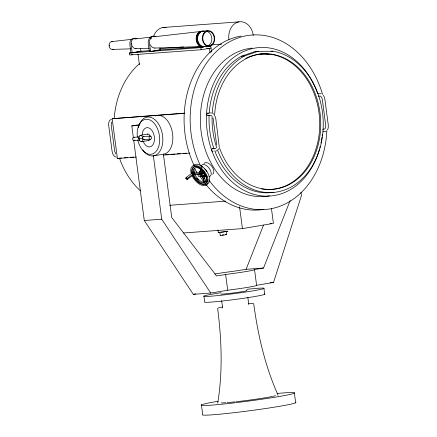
<?xml version="1.0" encoding="UTF-8"?>
<svg xmlns="http://www.w3.org/2000/svg" width="437" height="437" viewBox="0 0 437 437"><rect width="100%" height="100%" fill="white"/><g stroke="black" fill="none" stroke-linecap="round" stroke-linejoin="round"><path stroke-width="0.66" d="M203.986 175.275L203.598 176.439L203.953 176.122A3.272 1.808 53.2 0 0 202.834 172.205M219.232 146.805L215.791 118.585L215.233 116.444M201.004 169.556L201.096 167.983L202.653 166.819M202.429 176.444L201.637 175.286A1.169 0.645 53.2 0 0 201.151 173.576L201.353 172.675A2.567 1.42 53.2 0 0 199.174 173.86A2.567 1.42 53.2 0 0 202.429 176.444A2.567 1.42 53.2 0 0 201.353 172.675M278.008 395.299L278.069 395.119C265.101 366.211 257.956 335.13 253.728 303.835L252.362 303.338L248.374 303.562M290.168 200.496L263.538 268.023L254.525 269.542L256.601 285.295L273.529 282.439L301.421 195.65L300.978 192.275M214.807 274.037A23.598 1.071 -7.5 0 1 233.975 271.213L246.091 269.318L263.511 225.142M111.457 119.203C109.031 120.126 108.371 123.158 108.698 125.479L112.123 151.519C112.44 153.939 113.849 156.697 116.455 157.189M327.493 129.849L328.198 128.107L328.302 125.239L324.877 99.199L324.32 97.058L323.293 95.261M217.948 149.886L218.598 148.891M150.743 39.046L151.519 38.019M111.899 121.907L111.304 123.207L111.238 125.217L114.647 151.142L115.739 153.89M216.233 147.908L215.419 148.558L212.349 148.755M193.23 174.489L191.881 175.969L187.205 179.47L186.233 177.449L190.909 173.948L192.722 173.172A0.776 0.426 53.2 0 1 193.291 173.615L193.454 173.964A0.776 0.426 53.2 0 1 193.345 174.461L193.099 174.478A0.776 0.426 53.2 0 1 192.952 174.418M193.389 173.789L187.44 178.411L185.998 178.509M192.57 174.778A10.28 5.686 53.2 0 0 205.619 183.698A10.28 5.686 53.2 0 0 200.567 168.633A10.28 5.686 53.2 0 0 192.182 173.626L191.99 172.571L192.897 172.91L193.804 172.233A1.235 0.683 53.2 0 1 194.285 172.724M194.356 174.166L193.449 174.849L192.608 174.74M201.2 173.336L200.162 174.112L199.174 173.86M216.927 150.71L215.741 151.071M326.013 131.324L322.992 131.821M209.268 112.533A71.078 55.494 85.8 0 1 241.475 56.215L255.345 51.424L272.885 51.205A71.078 55.494 85.8 0 1 313.269 164.296A71.078 55.494 85.8 0 1 217.555 150.006M241.475 56.215L244.507 55.991L258.382 51.2M223.777 231.949L218.265 232.424L219.183 232.211M226.251 231.419L224.35 231.801M226.262 231.452L226.672 234.669L220.27 235.445L220.882 235.303M192.591 173.156L192.482 173.189A0.776 0.426 53.2 0 0 192.367 173.68M222.417 306.993L218.347 307.905L217.653 308.533C221.663 339.844 222.81 371.707 217.763 402.969L217.866 403.132M211.016 48.075L201.118 49.736L129.56 54.996L129.303 53.046L131.28 52.713M132.843 52.609L134.727 52.293M135.978 52.079L139.736 51.446M133.52 38.27A5.686 4.441 85.8 0 0 129.876 44.645L130.963 52.926L140.965 51.353L140.545 48.168M151.273 51.304L152.562 51.091M153.851 50.872L158.997 50.004L201.981 46.77M131.537 54.663L132.859 54.439M202.992 46.934L203.058 47.42L201.883 47.507L201.818 47.021L206.149 46.404L206.215 46.89L210.76 46.125L211.541 52.063M129.303 53.046L203.058 47.42M136.371 157.085L117.411 158.489L112.178 118.706L184.622 113.134M133.416 138.081L131.816 125.916L139.824 124.567M140.414 135.312L147.864 134.055M141.26 141.741A3.245 2.021 80.4 0 0 142.38 136.792A3.245 2.021 80.4 0 0 138.879 137.049A3.245 2.021 80.4 0 0 141.26 141.741L148.711 140.485M117.411 158.489L121.486 157.997M152.983 155.954L162.99 154.261A19.665 12.258 80.4 0 0 172.233 131.717A19.665 12.258 80.4 0 0 155.206 115.969M183.502 232.987L242.426 228.611L273.404 223.389L271.399 208.176M254.525 269.542L254.591 269.7A23.598 1.071 -7.5 0 1 228.709 274.048L216.594 275.944L171.73 217.528L163.367 154.015M133.684 140.108L144.27 220.51L193.301 294.325L195.907 293.882M193.301 294.325L210.754 293.025L230.785 289.797A23.598 1.071 -7.5 0 0 256.661 285.448L256.601 285.295M222.187 235.095L223.837 234.877M111.593 41.624L131.859 39.319M134.558 39.013L150.77 37.167M153.469 36.861L207.504 30.716M221.149 232.189L227.863 231.26L226.847 231.239M225.383 234.707L226.672 234.669M162.848 27.509L239.028 21.85A15.792 12.329 85.8 0 1 253.263 35.435M159.8 48.726L183.606 46.956M211.492 44.885L221.696 44.126M139.201 51.38L150 50.588M206.035 46.475L208.733 46.273M206.794 48.529L209.492 48.332L210.104 52.986M271.06 51.342L272.885 51.205M317.355 93.698L321.288 93.731M318.283 96.2L320.217 96.058L320.829 96.391L321.758 97.609L322.353 99.576L325.811 126.042L325.046 128.888L322.637 129.276M112.178 118.706L184.611 113.325M207.657 113.128L211.459 112.915M207.996 115.674L211.131 115.444L211.743 115.778M131.816 125.916L139.195 125.37M133.689 137.316L139.485 136.885M143.631 136.579L150.066 136.098M138.819 138.676L142.861 138.376M134.115 140.528L139.906 140.102M144.052 139.791L150.492 139.316M124.19 157.795L127.577 157.544M130.286 157.342L133.667 157.091M165.486 154.725L168.873 154.474M170.9 154.327L174.964 154.026M176.996 153.873L180.377 153.622M183.087 153.42L186.473 153.168M163.449 155.069L189.849 153.108M169.594 205.308L225.798 201.135M144.27 220.51L161.717 219.216L210.754 293.025M270.017 223.64L271.372 223.536M246.091 269.318L263.538 268.023M270.175 282.69L273.529 282.439M201.501 166.606L202.828 166.513M206.078 176.127L198.78 176.641L197.633 174.259M112.62 49.414L130.925 48.824M135.667 48.671L149.225 48.239M154.649 48.065L202.096 46.541M204.811 46.453L209.552 46.3M155.037 47.983C152.846 48.299 151 46.53 150.328 44.585M136.12 48.6C134.225 48.878 132.63 47.349 132.05 45.661M255.345 51.424L256.666 51.424M201.899 173.21L202.883 173.243L202.664 170.785M193.657 172.036L199.551 172.309M194.066 173.615L199.452 173.86M194.345 174.412L199.676 174.658M202.91 171.506L202.539 171.408A3.272 1.808 53.2 0 1 204.461 174.461A3.272 1.808 53.2 0 1 203.434 176.34M220.772 293.975L221.084 294.09A13.208 0.601 -7.5 0 0 236.75 292.49A13.208 0.601 -7.5 0 0 246.632 290.468M200.13 173.893L201.675 174.751L200.971 173.26M213.18 113.642L213.791 114.177M204.724 182.579L205.991 185.124L207.548 183.955A11.679 6.462 53.2 0 0 205.794 169.988A11.679 6.462 53.2 0 0 193.165 165.825M194.771 168.311L196.776 172.478M203.631 175.75L206.024 181.923M203.352 175.991L204.527 179.017M202.276 176.024L204.871 182.699M202.145 176.204L204.663 182.699M213.043 117.924L216.676 144.882M294.407 393.142L295.674 402.788M263.937 288.48L264.707 294.325M239.552 206.788L242.426 228.611M247.828 297.275L248.795 304.638M200.862 47.791L201.118 49.736M225.612 274.42L227.688 290.168M221.652 300.667L222.624 308.03M203.921 296.073L204.691 301.912A30.437 1.382 -7.5 0 0 235.456 299.411A30.437 1.382 -7.5 0 0 264.511 293.986M159.969 47.999L160.226 49.911L150.568 51.539C150.47 47.016 147.695 41.384 151.18 37.44A6.211 4.851 85.8 0 1 156.009 36.626M201.419 404.875L202.686 414.516A47.196 2.141 -7.5 0 0 250.03 410.698A47.196 2.141 -7.5 0 0 295.45 402.253M149.345 51.632C149.246 47.103 146.471 41.477 149.957 37.533A6.211 4.851 85.8 0 1 153.534 36.287M153.354 155.703L161.717 219.216M138.016 54.254L139.419 64.894M132.192 52.833L131.1 44.552A5.686 4.441 85.8 0 1 137.038 38.565M219.866 232.227L220.27 235.445M217.943 229.846L218.265 232.424M201.075 169.403L201.408 173.199M200.621 169.212L200.905 172.424M131.723 43.187L131.761 44.443M246.747 289.332A30.437 1.382 -7.5 0 1 257.617 290.026A30.437 1.382 -7.5 0 1 210.334 296.242A30.437 1.382 -7.5 0 1 220.969 292.719M142.101 135.208A9.734 6.069 80.4 0 1 150.475 128.893A9.734 6.069 80.4 0 1 153.163 144.368A9.734 6.069 80.4 0 1 143.167 141.375M150.017 139.436A3.245 2.021 80.4 0 1 148.176 140.414M147.356 134.203A3.245 2.021 80.4 0 1 150.131 136.295M134.94 139.911A1.622 1.267 85.8 0 1 133.263 140.288A1.622 1.267 85.8 0 1 132.755 138.174A1.622 1.267 85.8 0 1 134.345 137.426M144.368 139.682A1.622 1.267 85.8 0 1 142.593 138.398A1.622 1.267 85.8 0 1 143.964 136.579M139.359 139.43A1.622 1.267 85.8 0 1 139.152 137.824M138.409 127.653A19.665 12.258 80.4 0 1 155.463 120.197A19.665 12.258 80.4 0 1 161.106 148.957A19.665 12.258 80.4 0 1 142.79 149.978M137.355 137.284A17.698 11.029 80.4 0 1 151.612 120.973A17.698 11.029 80.4 0 1 156.588 150.765A17.698 11.029 80.4 0 1 137.792 139.895M269.553 195.76A74.437 58.116 85.8 0 1 200.998 130.696A74.437 58.116 85.8 0 1 252.111 48.119M326.871 130.39A87.493 68.303 85.8 0 1 282.362 205.275A87.493 68.303 85.8 0 1 209.279 180.552M200.736 166.246A87.493 68.303 85.8 0 1 228.038 42.662A87.493 68.303 85.8 0 1 322.588 94.501M263.893 209.378A87.493 68.303 85.8 0 1 206.122 184.764M204.44 182.639A87.493 68.303 85.8 0 1 200.13 176.482M194.088 165.486A87.493 68.303 85.8 0 1 241.077 36.069M140.474 190.92A77.6 60.585 85.8 0 1 119.454 158.145M114.215 118.361A77.6 60.585 85.8 0 1 139.469 63.715M258.365 54.226A67.888 53.003 85.8 0 1 268.963 54.483M319.551 149.022A74.437 58.116 85.8 0 1 231.484 181.355A74.437 58.116 85.8 0 1 227.24 63.097A74.437 58.116 85.8 0 1 317.557 93.387M322.337 134.279A74.437 58.116 85.8 0 1 322.184 135.65M322.009 137.016A74.437 58.116 85.8 0 1 321.485 140.414M321.244 141.763A74.437 58.116 85.8 0 1 320.977 143.107M320.234 146.422A74.437 58.116 85.8 0 1 319.9 147.728M113.391 49.146A3.933 3.07 85.8 0 1 109.075 46.027A3.933 3.07 85.8 0 1 112.396 41.624M109.458 45.983A3.441 2.688 85.8 0 1 109.425 45.087M206.619 31.388A7.374 5.757 85.8 0 1 211.825 38.374A7.374 5.757 85.8 0 1 207.531 45.885M202.79 46.819A7.866 6.14 85.8 0 1 196.147 38.625A7.866 6.14 85.8 0 1 202.877 31.18M202.784 46.683A7.724 6.031 85.8 0 1 201.73 46.622M200.19 46.098A7.724 6.031 85.8 0 1 197.994 44.181M197.644 43.667A7.724 6.031 85.8 0 1 198.447 32.846M198.868 32.464A7.724 6.031 85.8 0 1 199.785 31.841M200.272 31.611A7.724 6.031 85.8 0 1 202.866 31.322M206.084 46.142A7.866 6.14 85.8 0 1 197.458 39.904A7.866 6.14 85.8 0 1 204.101 31.093M205.548 46.24A7.724 6.031 85.8 0 1 197.529 39.549A7.724 6.031 85.8 0 1 204.09 31.229M228.912 39.543A15.792 12.329 85.8 0 1 239.028 21.85M153.529 36.479A15.792 12.329 85.8 0 1 166.071 27.509M201.32 165.525A6.976 3.895 53 0 1 209.427 168.578A6.976 3.895 53 0 1 209.001 176.57M206.035 176.018A4.649 2.6 53 0 1 204.325 175.587M200.802 171.162A4.649 2.6 53 0 1 200.681 169.299M204.778 168.993A4.649 2.6 53 0 1 206.996 171.774M203.926 163.564A6.976 3.895 53 0 1 211.486 165.891A6.976 3.895 53 0 1 212.617 174.297M192.897 172.91A1.235 0.683 53.2 0 1 193.602 173.806L193.717 174.205A1.235 0.683 53.2 0 1 193.438 174.805M194.47 174.101A1.235 0.683 53.2 0 0 194.623 173.527L193.678 174.008L191.193 173.369A11.679 6.462 53.2 0 1 200.343 167.42A11.679 6.462 53.2 0 1 206.881 184.436A11.679 6.462 53.2 0 1 192.204 176.002M193.318 172.997A8.877 4.911 53.2 0 1 201.238 169.747A8.877 4.911 53.2 0 1 204.789 182.546A8.877 4.911 53.2 0 1 193.635 174.139M207.395 179.989A10.28 5.686 53.2 0 1 201.419 183.709A10.28 5.686 53.2 0 1 192.881 174.543M192.346 172.828A10.28 5.686 53.2 0 1 193.962 166.787M194.421 166.579A10.28 5.686 53.2 0 1 196.628 166.421M197.726 166.694A10.28 5.686 53.2 0 1 199.212 167.333M203.101 170.425A10.28 5.686 53.2 0 1 203.97 171.441M206.357 175.39A10.28 5.686 53.2 0 1 206.98 177.127M204.363 182.24A8.877 4.911 53.2 0 1 194.749 173.942M194.252 172.298A8.877 4.911 53.2 0 1 194.727 168.103M198.545 180.093A10.28 5.686 53.2 0 1 196.748 178.143M202.555 176.515A3.272 1.808 53.2 0 1 201.932 176.264M199.332 172.451A3.272 1.808 53.2 0 1 200.971 170.971M199.643 172.216A3.272 1.808 53.2 0 1 200.714 170.681M201.637 175.286A1.169 0.645 53.2 0 1 200.162 174.112A1.169 0.645 53.2 0 1 201.151 173.576M202.407 171.178A2.567 1.42 53.2 0 1 203.38 171.949M203.8 172.473A2.567 1.42 53.2 0 1 204.259 175.029M208.241 115.587A1.284 1.005 85.8 0 1 206.827 114.232A1.284 1.005 85.8 0 1 208.405 113.385M213.158 151.044A1.284 1.005 85.8 0 1 211.524 150.191A1.284 1.005 85.8 0 1 212.868 148.842M245.736 58.389A67.888 53.003 85.8 0 1 319.097 113.675A67.888 53.003 85.8 0 1 261.637 188.904M273.884 192.22A71.078 55.494 85.8 0 1 214.758 150.858M214.07 148.973A71.078 55.494 85.8 0 1 209.115 115.155M216.665 147.482A71.078 55.494 85.8 0 1 212.098 116.247M212.218 113.615A71.078 55.494 85.8 0 1 244.507 55.991M214.605 116.1A67.888 53.003 85.8 0 1 288.813 60.443A67.888 53.003 85.8 0 1 305.556 170.84A67.888 53.003 85.8 0 1 219.369 147.531M277.2 393.475A47.196 2.141 -7.5 0 1 282.351 395.944A47.196 2.141 -7.5 0 1 213.993 404.952A47.196 2.141 -7.5 0 1 218.03 401.275M275.485 395.643A28.378 1.289 -7.5 0 1 274.097 396.042M273.622 396.157A28.378 1.289 -7.5 0 1 272.524 396.403M271.912 396.534A28.378 1.289 -7.5 0 1 236.33 401.712M235.062 401.854A28.378 1.289 -7.5 0 1 227.18 402.608M225.907 402.706A28.378 1.289 -7.5 0 1 221.237 402.925M149.241 136.721A1.622 1.267 85.8 0 0 150.159 139.316A1.622 1.267 85.8 0 0 151.431 137.087A1.622 1.267 85.8 0 0 149.241 136.721M203.516 33.725A7.866 6.14 85.8 0 0 207.952 46.3A7.866 6.14 85.8 0 0 214.125 35.506A7.866 6.14 85.8 0 0 203.516 33.725M203.828 34.02A7.374 5.757 85.8 0 0 207.985 45.809A7.374 5.757 85.8 0 0 213.775 35.692A7.374 5.757 85.8 0 0 203.828 34.02M185.9 178.247A1.169 0.645 53.2 0 0 187.375 179.421A1.169 0.645 53.2 0 0 186.889 177.712A1.169 0.645 53.2 0 0 185.9 178.247"/></g></svg>
